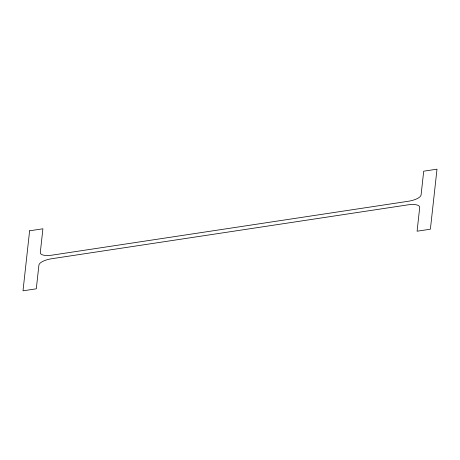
<?xml version="1.0" encoding="UTF-8"?>
<svg xmlns="http://www.w3.org/2000/svg" width="460" height="460" viewBox="0 0 460 460"><rect width="100%" height="100%" fill="white"/><g stroke="black" fill="none" stroke-linecap="round" stroke-linejoin="round"><path stroke-width="0.69" d="M29.612 230.799L23 290.823L36.3 288.811L38.91 265.086A12.288 4.341 -10.8 0 1 51.491 258.767L408.112 204.827A12.288 4.341 -10.8 0 1 419.704 207.489L417.093 231.213L430.387 229.201L437 169.177L423.7 171.189L421.09 194.913A12.288 4.341 -10.8 0 1 408.509 201.233L51.888 255.173A12.288 4.341 -10.8 0 1 40.296 252.511L42.907 228.787L29.612 230.799"/></g></svg>
